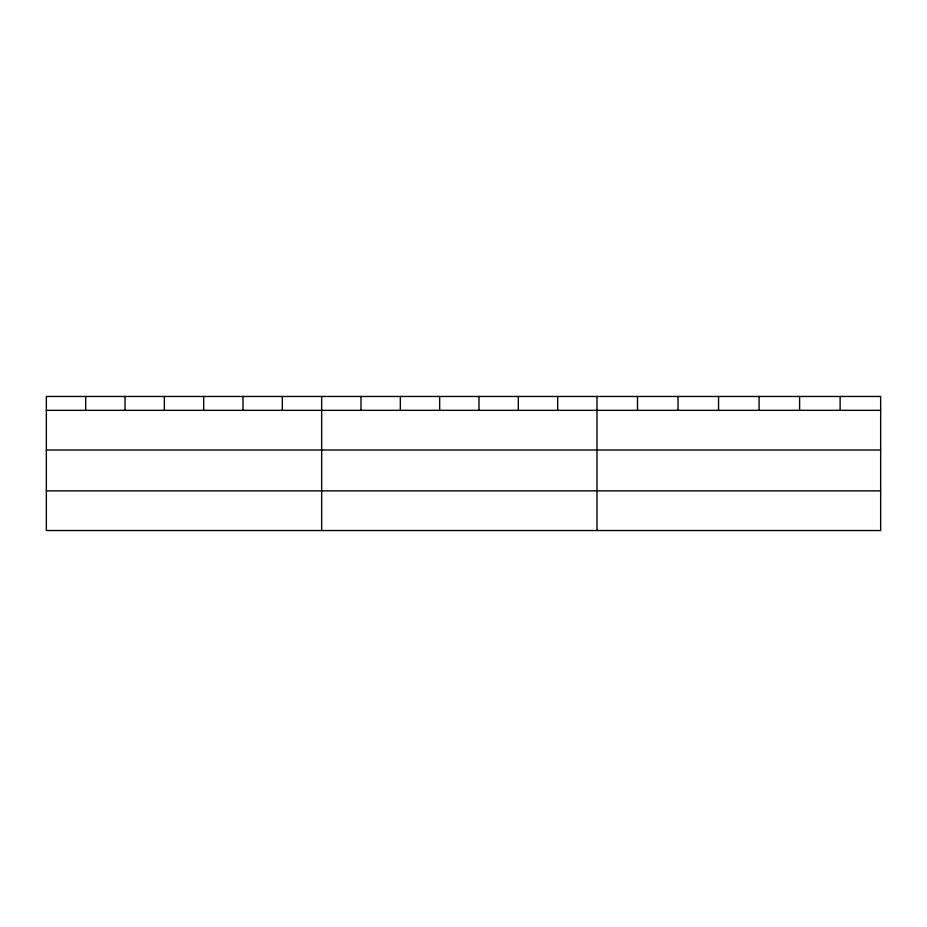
<?xml version="1.0" encoding="UTF-8"?>
<svg xmlns="http://www.w3.org/2000/svg" width="927" height="927" viewBox="0 0 927 927"><rect width="100%" height="100%" fill="white"/><g stroke="black" fill="none" stroke-linecap="round" stroke-linejoin="round"><path stroke-width="1.39" d="M880.65 450.001L880.65 396.466L46.35 396.466L46.35 530.534L880.65 530.534L880.65 450.001L46.35 450.001M46.35 410.337L880.65 410.337M46.35 490.87L880.65 490.87M840.129 396.466L840.129 410.337M799.607 396.466L799.607 410.337M759.086 396.466L759.086 410.337M718.552 396.466L718.552 410.337M678.031 396.466L678.031 410.337M637.509 396.466L637.509 410.337M596.988 396.466L596.988 530.534M557.66 396.466L557.66 410.337M518.32 396.466L518.32 410.337M478.992 396.466L478.992 410.337M439.665 396.466L439.665 410.337M400.337 396.466L400.337 410.337M360.997 396.466L360.997 410.337M321.669 396.466L321.669 530.534M282.341 396.466L282.341 410.337M243.001 396.466L243.001 410.337M203.673 396.466L203.673 410.337M164.346 396.466L164.346 410.337M125.018 396.466L125.018 410.337M85.678 396.466L85.678 410.337"/></g></svg>
